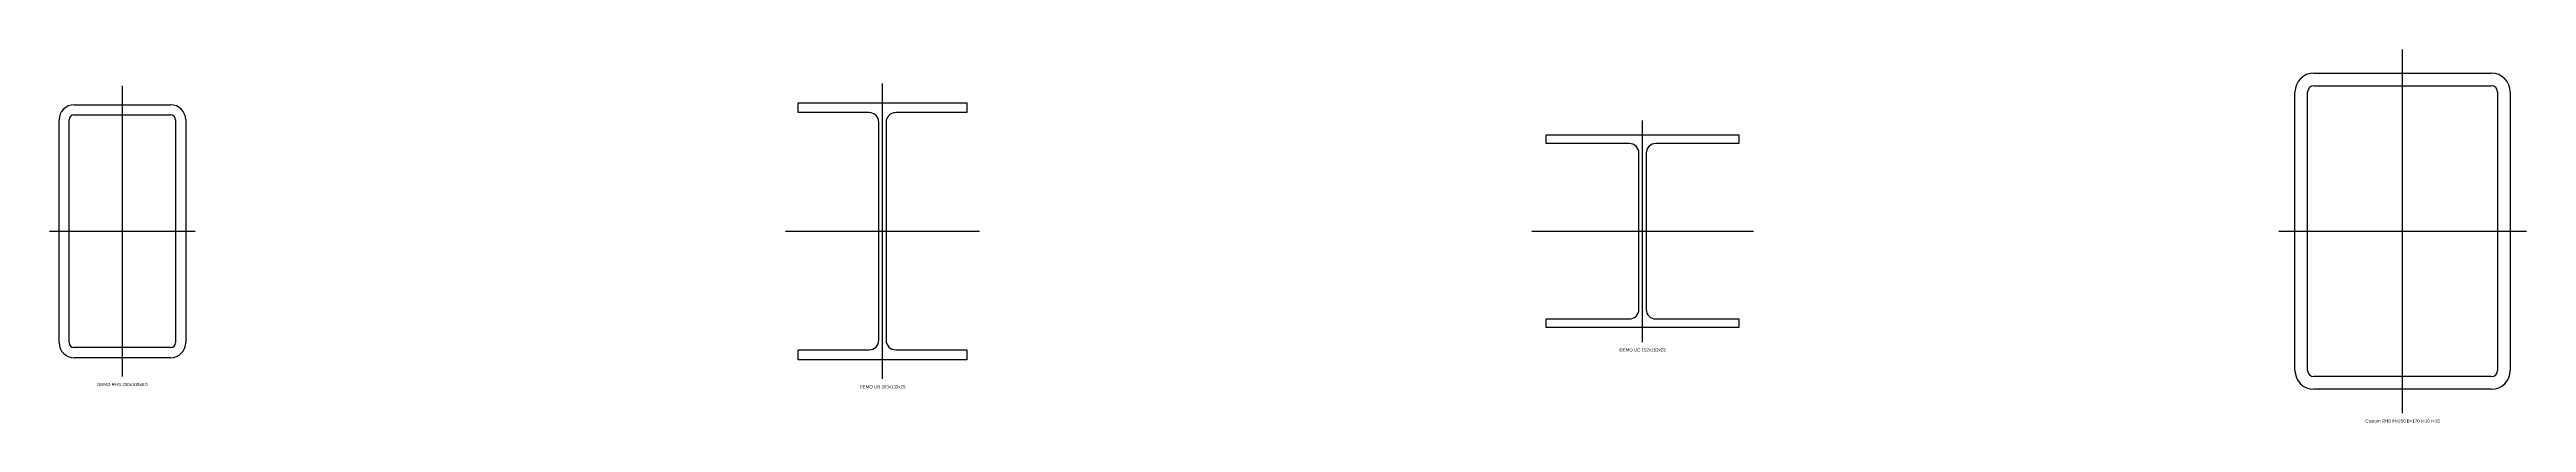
# Model space of a CAD drawing. Header units: millimetres. Extents: x -438 to 8086, y -151 to 6015.
# Drawn here: x 4142 to 6098, y -151 to 144 of the extents above; entities that cross this region are included whole.
import ezdxf

# ---------------------------------------------------------------- set-up
doc = ezdxf.new("R2010")
doc.units = ezdxf.units.MM
for name, color, linetype in [('MDH_AXES', 8, 'Continuous'), ('MDH_LABEL', 2, 'Continuous'), ('MDH_STEEL', 4, 'Continuous')]:
    doc.layers.add(name, color=color, linetype=linetype)
doc.styles.get("Standard").update_dxf_attribs({"font": 'arial.ttf'})

# ---------------------------------------------------------------- blocks, each defined once
blk = doc.blocks.new('*U13')
for p, q in [((-38, 100), (38, 100)), ((-50, -88), (-50, 88)), ((-42, -88), (-42, 88)), ((-38, 92), (38, 92)), ((42, 88), (42, -88)), ((50, 88), (50, -88)), ((38, -92), (-38, -92)), ((38, -100), (-38, -100))]:
    blk.add_line(p, q)
for centre, radius, start, end in [((-38, 88), 12, 90, 180), ((38, 88), 12, 0, 90), ((-38, 88), 4, 90, 180), ((38, 88), 4, 360, 450), ((-38, -88), 12, 180, 270), ((-38, -88), 4, 180, 270), ((38, -88), 12, 270, 360), ((38, -88), 4, 270, 360)]:
    blk.add_arc(centre, radius, start, end)
blk.add_point((0, 0))
blk = doc.blocks.new('*U17')
for p, q in [((-66.6, 101.6), (66.6, 101.6)), ((-66.6, 93.8), (-66.6, 101.6)), ((66.6, 101.6), (66.6, 93.8)), ((-10.45, 93.8), (-66.6, 93.8)), ((-2.85, -86.2), (-2.85, 86.2)), ((2.85, 86.2), (2.85, -86.2)), ((66.6, 93.8), (10.45, 93.8)), ((-66.6, -101.6), (-66.6, -93.8)), ((-66.6, -93.8), (-10.45, -93.8)), ((10.45, -93.8), (66.6, -93.8)), ((66.6, -93.8), (66.6, -101.6)), ((66.6, -101.6), (-66.6, -101.6))]:
    blk.add_line(p, q)
for centre, start, end in [((-10.45, 86.2), 0, 90), ((10.45, 86.2), 90, 180), ((-10.45, -86.2), 270, 360), ((10.45, -86.2), 180, 270)]:
    blk.add_arc(centre, 7.6, start, end)
blk.add_point((0, 0))
blk = doc.blocks.new('*U19')
for p, q in [((-76.1, 76.2), (76.1, 76.2)), ((-76.1, 69.4), (-76.1, 76.2)), ((-10.5, 69.4), (-76.1, 69.4)), ((-2.9, -61.8), (-2.9, 61.8)), ((2.9, 61.8), (2.9, -61.8)), ((76.1, 69.4), (10.5, 69.4)), ((76.1, 76.2), (76.1, 69.4)), ((-76.1, -76.2), (-76.1, -69.4)), ((-76.1, -69.4), (-10.5, -69.4)), ((76.1, -76.2), (-76.1, -76.2)), ((10.5, -69.4), (76.1, -69.4)), ((76.1, -69.4), (76.1, -76.2))]:
    blk.add_line(p, q)
for centre, start, end in [((-10.5, 61.8), 0, 90), ((10.5, 61.8), 90, 180), ((-10.5, -61.8), 270, 360), ((10.5, -61.8), 180, 270)]:
    blk.add_arc(centre, 7.6, start, end)
blk.add_point((0, 0))
blk = doc.blocks.new('*U29')
for p, q in [((-70, 125), (70, 125)), ((-85, -110), (-85, 110)), ((-75, -110), (-75, 110)), ((-70, 115), (70, 115)), ((75, 110), (75, -110)), ((85, 110), (85, -110)), ((70, -115), (-70, -115)), ((70, -125), (-70, -125))]:
    blk.add_line(p, q)
for centre, radius, start, end in [((-70, 110), 15, 90, 180), ((70, 110), 15, 0, 90), ((-70, 110), 5, 90, 180), ((70, 110), 5, 360, 450), ((-70, -110), 15, 180, 270), ((-70, -110), 5, 180, 270), ((70, -110), 15, 270, 360), ((70, -110), 5, 270, 360)]:
    blk.add_arc(centre, radius, start, end)
blk.add_point((0, 0))

msp = doc.modelspace()

# ---------------------------------------------------------------- linework, layer by layer
at = {"layer": 'MDH_AXES'}
for p, q in [((6000, -143.8), (6000, 143.8)), ((4200, -115), (4200, 115)), ((4800, -116.8), (4800, 116.8)), ((5400, -87.6), (5400, 87.6)), ((4142.5, 0), (4257.5, 0)), ((4723.4, 0), (4876.6, 0)), ((5312.5, 0), (5487.5, 0)), ((5902.2, 0), (6097.8, 0))]:
    msp.add_line(p, q, dxfattribs=at)

# ---------------------------------------------------------------- block references
at = {"layer": 'MDH_STEEL'}
for name, p in [('*U29', (6000, 0)), ('*U13', (4200, 0)), ('*U17', (4800, 0)), ('*U19', (5400, 0))]:
    msp.add_blockref(name, p, dxfattribs=at)

# ---------------------------------------------------------------- texts
at = {"layer": 'MDH_LABEL', "char_height": 2.5, "attachment_point": 2}
for s, insert in [('DEMO UC 152x152x23', (5400, -92.6)), ('DEMO RHS 200x100x8.0', (4200, -120)), ('DEMO UB 203x133x25', (4800, -121.8)), ('Custom RHS H=250 B=170 t=10 r=15', (6000, -148.8))]:
    msp.add_mtext(s, dxfattribs=dict(at, insert=insert))

doc.saveas('drawing.dxf')
